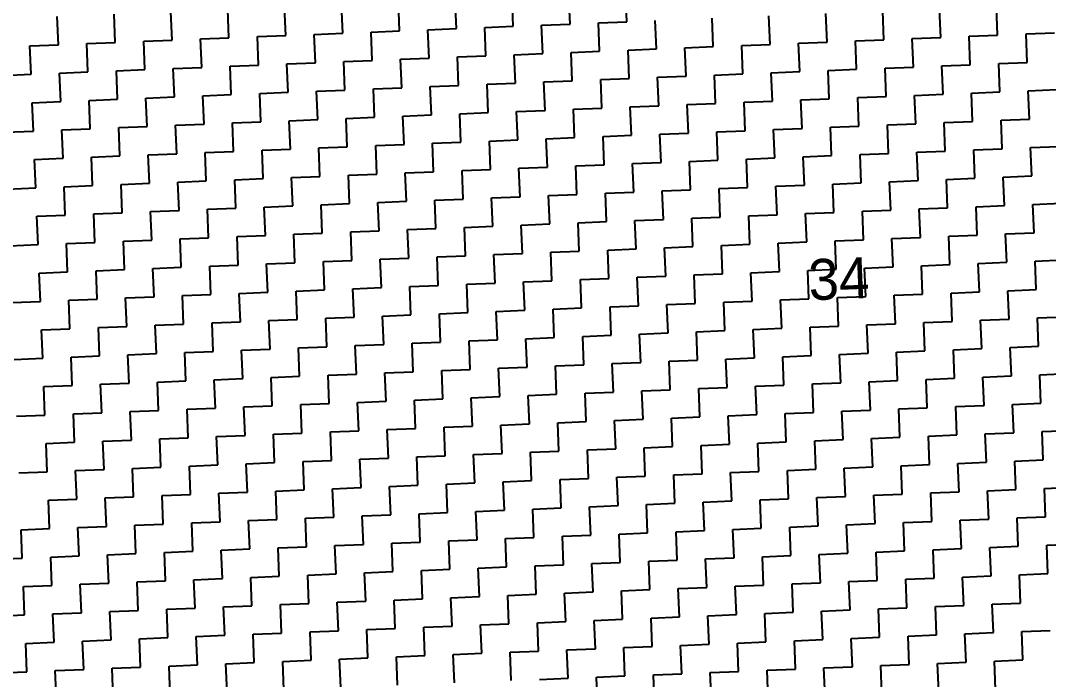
# Model space of a CAD drawing. Header units: metres. Extents: x 281802 to 284768, y 2076477 to 2081449.
# Drawn here: x 282062.6 to 282218.1, y 2076877.3 to 2076977 of the extents above; entities that cross this region are included whole.
import ezdxf
from ezdxf.enums import TextEntityAlignment as Align

# ---------------------------------------------------------------- set-up
doc = ezdxf.new("R2010")
doc.units = ezdxf.units.M
doc.layers.add('POLY_HATCH', color=12, linetype='Continuous')
doc.layers.add('TEXT_PARCEL', color=7, linetype='Continuous')
doc.styles.add('TEXT_MAP', font='')
doc.styles.get('TEXT_MAP').set_extended_font_data('Kruti Dev 050')

msp = doc.modelspace()

# ---------------------------------------------------------------- linework, layer by layer
at = {"layer": 'POLY_HATCH', "linetype": 'Continuous'}
for p, q in [((282128.52, 2076975.77), (282128.35, 2076980.07)), ((282137.12, 2076976.12), (282136.94, 2076980.42)), ((282145.71, 2076976.47), (282145.54, 2076980.77)), ((282154.31, 2076976.82), (282154.14, 2076981.12)), ((282094.13, 2076974.38), (282093.96, 2076978.68)), ((282102.73, 2076974.73), (282102.55, 2076979.03)), ((282111.33, 2076975.08), (282111.15, 2076979.38)), ((282119.92, 2076975.43), (282119.75, 2076979.73)), ((282201.77, 2076974.44), (282201.6, 2076978.74)), ((282210.37, 2076974.79), (282210.19, 2076979.08)), ((282068.34, 2076973.34), (282068.17, 2076977.63)), ((282076.94, 2076973.68), (282076.76, 2076977.98)), ((282085.53, 2076974.03), (282085.36, 2076978.33)), ((282158.78, 2076972.7), (282158.61, 2076976.99)), ((282167.38, 2076973.04), (282167.21, 2076977.34)), ((282175.98, 2076973.39), (282175.8, 2076977.69)), ((282184.58, 2076973.74), (282184.4, 2076978.04)), ((282193.17, 2076974.09), (282193, 2076978.39)), ((282115.62, 2076975.25), (282119.92, 2076975.43)), ((282124.22, 2076975.6), (282128.52, 2076975.77)), ((282124.4, 2076971.3), (282124.22, 2076975.6)), ((282132.82, 2076975.95), (282137.12, 2076976.12)), ((282132.99, 2076971.65), (282132.82, 2076975.95)), ((282141.42, 2076976.3), (282145.71, 2076976.47)), ((282141.59, 2076972), (282141.42, 2076976.3)), ((282150.01, 2076976.65), (282154.31, 2076976.82)), ((282150.19, 2076972.35), (282150.01, 2076976.65)), ((282081.24, 2076973.86), (282085.53, 2076974.03)), ((282081.41, 2076969.56), (282081.24, 2076973.86)), ((282089.83, 2076974.21), (282094.13, 2076974.38)), ((282090.01, 2076969.91), (282089.83, 2076974.21)), ((282098.43, 2076974.56), (282102.73, 2076974.73)), ((282098.6, 2076970.26), (282098.43, 2076974.56)), ((282107.03, 2076974.9), (282111.33, 2076975.08)), ((282107.2, 2076970.61), (282107.03, 2076974.9)), ((282115.8, 2076970.95), (282115.62, 2076975.25)), ((282180.28, 2076973.57), (282184.58, 2076973.74)), ((282188.88, 2076973.91), (282193.17, 2076974.09)), ((282189.05, 2076969.62), (282188.88, 2076973.91)), ((282197.47, 2076974.26), (282201.77, 2076974.44)), ((282197.65, 2076969.96), (282197.47, 2076974.26)), ((282206.07, 2076974.61), (282210.37, 2076974.79)), ((282206.24, 2076970.31), (282206.07, 2076974.61)), ((282214.67, 2076974.96), (282218.97, 2076975.13)), ((282214.84, 2076970.66), (282214.67, 2076974.96)), ((282064.04, 2076973.16), (282068.34, 2076973.34)), ((282064.22, 2076968.86), (282064.04, 2076973.16)), ((282072.64, 2076973.51), (282076.94, 2076973.68)), ((282072.81, 2076969.21), (282072.64, 2076973.51)), ((282145.89, 2076972.17), (282150.19, 2076972.35)), ((282154.49, 2076972.52), (282158.78, 2076972.7)), ((282154.66, 2076968.22), (282154.49, 2076972.52)), ((282163.08, 2076972.87), (282167.38, 2076973.04)), ((282163.26, 2076968.57), (282163.08, 2076972.87)), ((282171.68, 2076973.22), (282175.98, 2076973.39)), ((282171.85, 2076968.92), (282171.68, 2076973.22)), ((282180.45, 2076969.27), (282180.28, 2076973.57)), ((282111.5, 2076970.78), (282115.8, 2076970.95)), ((282111.67, 2076966.48), (282111.5, 2076970.78)), ((282120.1, 2076971.13), (282124.4, 2076971.3)), ((282120.27, 2076966.83), (282120.1, 2076971.13)), ((282128.69, 2076971.48), (282132.99, 2076971.65)), ((282128.87, 2076967.18), (282128.69, 2076971.48)), ((282137.29, 2076971.82), (282141.59, 2076972)), ((282137.47, 2076967.53), (282137.29, 2076971.82)), ((282146.06, 2076967.87), (282145.89, 2076972.17)), ((282210.54, 2076970.49), (282214.84, 2076970.66)), ((282068.51, 2076969.04), (282072.81, 2076969.21)), ((282077.11, 2076969.39), (282081.41, 2076969.56)), ((282077.29, 2076965.09), (282077.11, 2076969.39)), ((282085.71, 2076969.73), (282090.01, 2076969.91)), ((282085.88, 2076965.44), (282085.71, 2076969.73)), ((282094.31, 2076970.08), (282098.6, 2076970.26)), ((282094.48, 2076965.78), (282094.31, 2076970.08)), ((282102.9, 2076970.43), (282107.2, 2076970.61)), ((282103.08, 2076966.13), (282102.9, 2076970.43)), ((282176.15, 2076969.09), (282180.45, 2076969.27)), ((282176.33, 2076964.79), (282176.15, 2076969.09)), ((282184.75, 2076969.44), (282189.05, 2076969.62)), ((282184.92, 2076965.14), (282184.75, 2076969.44)), ((282193.35, 2076969.79), (282197.65, 2076969.96)), ((282193.52, 2076965.49), (282193.35, 2076969.79)), ((282201.95, 2076970.14), (282206.24, 2076970.31)), ((282202.12, 2076965.84), (282201.95, 2076970.14)), ((282210.72, 2076966.19), (282210.54, 2076970.49)), ((282059.92, 2076968.69), (282064.22, 2076968.86)), ((282068.69, 2076964.74), (282068.51, 2076969.04)), ((282133.17, 2076967.35), (282137.47, 2076967.53)), ((282141.76, 2076967.7), (282146.06, 2076967.87)), ((282141.94, 2076963.4), (282141.76, 2076967.7)), ((282150.36, 2076968.05), (282154.66, 2076968.22)), ((282150.54, 2076963.75), (282150.36, 2076968.05)), ((282158.96, 2076968.4), (282163.26, 2076968.57)), ((282159.13, 2076964.1), (282158.96, 2076968.4)), ((282167.56, 2076968.75), (282171.85, 2076968.92)), ((282167.73, 2076964.45), (282167.56, 2076968.75)), ((282098.78, 2076965.96), (282103.08, 2076966.13)), ((282107.38, 2076966.31), (282111.67, 2076966.48)), ((282107.55, 2076962.01), (282107.38, 2076966.31)), ((282115.97, 2076966.66), (282120.27, 2076966.83)), ((282116.15, 2076962.36), (282115.97, 2076966.66)), ((282124.57, 2076967), (282128.87, 2076967.18)), ((282124.74, 2076962.7), (282124.57, 2076967)), ((282133.34, 2076963.05), (282133.17, 2076967.35)), ((282206.42, 2076966.01), (282210.72, 2076966.19)), ((282206.59, 2076961.72), (282206.42, 2076966.01)), ((282215.02, 2076966.36), (282219.31, 2076966.54)), ((282215.19, 2076962.06), (282215.02, 2076966.36)), ((282064.39, 2076964.56), (282068.69, 2076964.74)), ((282064.56, 2076960.27), (282064.39, 2076964.56)), ((282072.99, 2076964.91), (282077.29, 2076965.09)), ((282073.16, 2076960.61), (282072.99, 2076964.91)), ((282081.58, 2076965.26), (282085.88, 2076965.44)), ((282081.76, 2076960.96), (282081.58, 2076965.26)), ((282090.18, 2076965.61), (282094.48, 2076965.78)), ((282090.36, 2076961.31), (282090.18, 2076965.61)), ((282098.95, 2076961.66), (282098.78, 2076965.96)), ((282163.43, 2076964.27), (282167.73, 2076964.45)), ((282172.03, 2076964.62), (282176.33, 2076964.79)), ((282172.2, 2076960.32), (282172.03, 2076964.62)), ((282180.63, 2076964.97), (282184.92, 2076965.14)), ((282180.8, 2076960.67), (282180.63, 2076964.97)), ((282189.22, 2076965.32), (282193.52, 2076965.49)), ((282189.4, 2076961.02), (282189.22, 2076965.32)), ((282197.82, 2076965.67), (282202.12, 2076965.84)), ((282197.99, 2076961.37), (282197.82, 2076965.67)), ((282129.04, 2076962.88), (282133.34, 2076963.05)), ((282129.22, 2076958.58), (282129.04, 2076962.88)), ((282137.64, 2076963.23), (282141.94, 2076963.4)), ((282137.81, 2076958.93), (282137.64, 2076963.23)), ((282146.24, 2076963.58), (282150.54, 2076963.75)), ((282146.41, 2076959.28), (282146.24, 2076963.58)), ((282154.83, 2076963.92), (282159.13, 2076964.1)), ((282155.01, 2076959.63), (282154.83, 2076963.92)), ((282163.61, 2076959.97), (282163.43, 2076964.27)), ((282086.06, 2076961.14), (282090.36, 2076961.31)), ((282094.65, 2076961.49), (282098.95, 2076961.66)), ((282094.83, 2076957.19), (282094.65, 2076961.49)), ((282103.25, 2076961.83), (282107.55, 2076962.01)), ((282103.43, 2076957.54), (282103.25, 2076961.83)), ((282111.85, 2076962.18), (282116.15, 2076962.36)), ((282112.02, 2076957.88), (282111.85, 2076962.18)), ((282120.45, 2076962.53), (282124.74, 2076962.7)), ((282120.62, 2076958.23), (282120.45, 2076962.53)), ((282193.7, 2076961.19), (282197.99, 2076961.37)), ((282202.29, 2076961.54), (282206.59, 2076961.72)), ((282202.47, 2076957.24), (282202.29, 2076961.54)), ((282210.89, 2076961.89), (282215.19, 2076962.06)), ((282211.06, 2076957.59), (282210.89, 2076961.89)), ((282060.27, 2076960.09), (282064.56, 2076960.27)), ((282068.86, 2076960.44), (282073.16, 2076960.61)), ((282069.04, 2076956.14), (282068.86, 2076960.44)), ((282077.46, 2076960.79), (282081.76, 2076960.96)), ((282077.63, 2076956.49), (282077.46, 2076960.79)), ((282086.23, 2076956.84), (282086.06, 2076961.14)), ((282159.31, 2076959.8), (282163.61, 2076959.97)), ((282159.48, 2076955.5), (282159.31, 2076959.8)), ((282167.9, 2076960.15), (282172.2, 2076960.32)), ((282168.08, 2076955.85), (282167.9, 2076960.15)), ((282176.5, 2076960.5), (282180.8, 2076960.67)), ((282176.68, 2076956.2), (282176.5, 2076960.5)), ((282185.1, 2076960.84), (282189.4, 2076961.02)), ((282185.27, 2076956.55), (282185.1, 2076960.84)), ((282193.87, 2076956.89), (282193.7, 2076961.19)), ((282116.32, 2076958.06), (282120.62, 2076958.23)), ((282124.92, 2076958.41), (282129.22, 2076958.58)), ((282125.09, 2076954.11), (282124.92, 2076958.41)), ((282133.52, 2076958.75), (282137.81, 2076958.93)), ((282133.69, 2076954.46), (282133.52, 2076958.75)), ((282142.11, 2076959.1), (282146.41, 2076959.28)), ((282142.29, 2076954.8), (282142.11, 2076959.1)), ((282150.71, 2076959.45), (282155.01, 2076959.63)), ((282150.88, 2076955.15), (282150.71, 2076959.45)), ((282081.93, 2076956.66), (282086.23, 2076956.84)), ((282082.11, 2076952.37), (282081.93, 2076956.66)), ((282090.53, 2076957.01), (282094.83, 2076957.19)), ((282090.7, 2076952.71), (282090.53, 2076957.01)), ((282099.13, 2076957.36), (282103.43, 2076957.54)), ((282099.3, 2076953.06), (282099.13, 2076957.36)), ((282107.72, 2076957.71), (282112.02, 2076957.88)), ((282107.9, 2076953.41), (282107.72, 2076957.71)), ((282116.5, 2076953.76), (282116.32, 2076958.06)), ((282189.57, 2076956.72), (282193.87, 2076956.89)), ((282189.75, 2076952.42), (282189.57, 2076956.72)), ((282198.17, 2076957.07), (282202.47, 2076957.24)), ((282198.34, 2076952.77), (282198.17, 2076957.07)), ((282206.77, 2076957.42), (282211.06, 2076957.59)), ((282206.94, 2076953.12), (282206.77, 2076957.42)), ((282215.36, 2076957.77), (282219.66, 2076957.94)), ((282215.54, 2076953.47), (282215.36, 2076957.77)), ((282064.74, 2076955.97), (282069.04, 2076956.14)), ((282064.91, 2076951.67), (282064.74, 2076955.97)), ((282073.34, 2076956.32), (282077.63, 2076956.49)), ((282073.51, 2076952.02), (282073.34, 2076956.32)), ((282146.59, 2076954.98), (282150.88, 2076955.15)), ((282155.18, 2076955.33), (282159.48, 2076955.5)), ((282155.36, 2076951.03), (282155.18, 2076955.33)), ((282163.78, 2076955.68), (282168.08, 2076955.85)), ((282163.95, 2076951.38), (282163.78, 2076955.68)), ((282172.38, 2076956.02), (282176.68, 2076956.2)), ((282172.55, 2076951.72), (282172.38, 2076956.02)), ((282180.97, 2076956.37), (282185.27, 2076956.55)), ((282181.15, 2076952.07), (282180.97, 2076956.37)), ((282112.2, 2076953.59), (282116.5, 2076953.76)), ((282112.37, 2076949.29), (282112.2, 2076953.59)), ((282120.79, 2076953.93), (282125.09, 2076954.11)), ((282120.97, 2076949.63), (282120.79, 2076953.93)), ((282129.39, 2076954.28), (282133.69, 2076954.46)), ((282129.57, 2076949.98), (282129.39, 2076954.28)), ((282137.99, 2076954.63), (282142.29, 2076954.8)), ((282138.16, 2076950.33), (282137.99, 2076954.63)), ((282146.76, 2076950.68), (282146.59, 2076954.98)), ((282069.21, 2076951.84), (282073.51, 2076952.02)), ((282077.81, 2076952.19), (282082.11, 2076952.37)), ((282077.98, 2076947.89), (282077.81, 2076952.19)), ((282086.41, 2076952.54), (282090.7, 2076952.71)), ((282086.58, 2076948.24), (282086.41, 2076952.54)), ((282095, 2076952.89), (282099.3, 2076953.06)), ((282095.18, 2076948.59), (282095, 2076952.89)), ((282103.6, 2076953.24), (282107.9, 2076953.41)), ((282103.77, 2076948.94), (282103.6, 2076953.24)), ((282176.85, 2076951.9), (282181.15, 2076952.07)), ((282185.45, 2076952.25), (282189.75, 2076952.42)), ((282185.62, 2076947.95), (282185.45, 2076952.25)), ((282194.04, 2076952.6), (282198.34, 2076952.77)), ((282194.22, 2076948.3), (282194.04, 2076952.6)), ((282202.64, 2076952.94), (282206.94, 2076953.12)), ((282202.82, 2076948.65), (282202.64, 2076952.94)), ((282211.24, 2076953.29), (282215.54, 2076953.47)), ((282211.41, 2076948.99), (282211.24, 2076953.29)), ((282060.61, 2076951.49), (282064.91, 2076951.67)), ((282069.38, 2076947.54), (282069.21, 2076951.84)), ((282142.46, 2076950.51), (282146.76, 2076950.68)), ((282142.64, 2076946.21), (282142.46, 2076950.51)), ((282151.06, 2076950.85), (282155.36, 2076951.03)), ((282151.23, 2076946.56), (282151.06, 2076950.85)), ((282159.66, 2076951.2), (282163.95, 2076951.38)), ((282159.83, 2076946.9), (282159.66, 2076951.2)), ((282168.25, 2076951.55), (282172.55, 2076951.72)), ((282168.43, 2076947.25), (282168.25, 2076951.55)), ((282177.02, 2076947.6), (282176.85, 2076951.9)), ((282099.48, 2076948.76), (282103.77, 2076948.94)), ((282108.07, 2076949.11), (282112.37, 2076949.29)), ((282108.25, 2076944.81), (282108.07, 2076949.11)), ((282116.67, 2076949.46), (282120.97, 2076949.63)), ((282116.84, 2076945.16), (282116.67, 2076949.46)), ((282125.27, 2076949.81), (282129.57, 2076949.98)), ((282125.44, 2076945.51), (282125.27, 2076949.81)), ((282133.86, 2076950.16), (282138.16, 2076950.33)), ((282134.04, 2076945.86), (282133.86, 2076950.16)), ((282207.11, 2076948.82), (282211.41, 2076948.99)), ((282215.71, 2076949.17), (282220.01, 2076949.34)), ((282215.89, 2076944.87), (282215.71, 2076949.17)), ((282065.09, 2076947.37), (282069.38, 2076947.54)), ((282065.26, 2076943.07), (282065.09, 2076947.37)), ((282073.68, 2076947.72), (282077.98, 2076947.89)), ((282073.86, 2076943.42), (282073.68, 2076947.72)), ((282082.28, 2076948.07), (282086.58, 2076948.24)), ((282082.45, 2076943.77), (282082.28, 2076948.07)), ((282090.88, 2076948.42), (282095.18, 2076948.59)), ((282091.05, 2076944.12), (282090.88, 2076948.42)), ((282099.65, 2076944.47), (282099.48, 2076948.76)), ((282172.73, 2076947.43), (282177.02, 2076947.6)), ((282172.9, 2076943.13), (282172.73, 2076947.43)), ((282181.32, 2076947.77), (282185.62, 2076947.95)), ((282181.5, 2076943.48), (282181.32, 2076947.77)), ((282189.92, 2076948.12), (282194.22, 2076948.3)), ((282190.09, 2076943.82), (282189.92, 2076948.12)), ((282198.52, 2076948.47), (282202.82, 2076948.65)), ((282198.69, 2076944.17), (282198.52, 2076948.47)), ((282207.29, 2076944.52), (282207.11, 2076948.82)), ((282129.74, 2076945.68), (282134.04, 2076945.86)), ((282138.34, 2076946.03), (282142.64, 2076946.21)), ((282138.51, 2076941.73), (282138.34, 2076946.03)), ((282146.93, 2076946.38), (282151.23, 2076946.56)), ((282147.11, 2076942.08), (282146.93, 2076946.38)), ((282155.53, 2076946.73), (282159.83, 2076946.9)), ((282155.71, 2076942.43), (282155.53, 2076946.73)), ((282164.13, 2076947.08), (282168.43, 2076947.25)), ((282164.3, 2076942.78), (282164.13, 2076947.08)), ((282095.35, 2076944.29), (282099.65, 2076944.47)), ((282095.52, 2076939.99), (282095.35, 2076944.29)), ((282103.95, 2076944.64), (282108.25, 2076944.81)), ((282104.12, 2076940.34), (282103.95, 2076944.64)), ((282112.55, 2076944.99), (282116.84, 2076945.16)), ((282112.72, 2076940.69), (282112.55, 2076944.99)), ((282121.14, 2076945.34), (282125.44, 2076945.51)), ((282121.32, 2076941.04), (282121.14, 2076945.34)), ((282129.91, 2076941.39), (282129.74, 2076945.68)), ((282202.99, 2076944.35), (282207.29, 2076944.52)), ((282203.16, 2076940.05), (282202.99, 2076944.35)), ((282211.59, 2076944.7), (282215.89, 2076944.87)), ((282211.76, 2076940.4), (282211.59, 2076944.7)), ((282060.96, 2076942.9), (282065.26, 2076943.07)), ((282069.56, 2076943.25), (282073.86, 2076943.42)), ((282069.73, 2076938.95), (282069.56, 2076943.25)), ((282078.16, 2076943.59), (282082.45, 2076943.77)), ((282078.33, 2076939.3), (282078.16, 2076943.59)), ((282086.75, 2076943.94), (282091.05, 2076944.12)), ((282086.93, 2076939.64), (282086.75, 2076943.94)), ((282160, 2076942.61), (282164.3, 2076942.78)), ((282168.6, 2076942.95), (282172.9, 2076943.13)), ((282168.78, 2076938.65), (282168.6, 2076942.95)), ((282177.2, 2076943.3), (282181.5, 2076943.48)), ((282177.37, 2076939), (282177.2, 2076943.3)), ((282185.8, 2076943.65), (282190.09, 2076943.82)), ((282185.97, 2076939.35), (282185.8, 2076943.65)), ((282194.39, 2076944), (282198.69, 2076944.17)), ((282194.57, 2076939.7), (282194.39, 2076944)), ((282125.62, 2076941.21), (282129.91, 2076941.39)), ((282125.79, 2076936.91), (282125.62, 2076941.21)), ((282134.21, 2076941.56), (282138.51, 2076941.73)), ((282134.39, 2076937.26), (282134.21, 2076941.56)), ((282142.81, 2076941.91), (282147.11, 2076942.08)), ((282142.98, 2076937.61), (282142.81, 2076941.91)), ((282151.41, 2076942.26), (282155.71, 2076942.43)), ((282151.58, 2076937.96), (282151.41, 2076942.26)), ((282160.18, 2076938.31), (282160, 2076942.61)), ((282082.63, 2076939.47), (282086.93, 2076939.64)), ((282091.23, 2076939.82), (282095.52, 2076939.99)), ((282091.4, 2076935.52), (282091.23, 2076939.82)), ((282099.82, 2076940.17), (282104.12, 2076940.34)), ((282100, 2076935.87), (282099.82, 2076940.17)), ((282108.42, 2076940.52), (282112.72, 2076940.69)), ((282108.59, 2076936.22), (282108.42, 2076940.52)), ((282117.02, 2076940.86), (282121.32, 2076941.04)), ((282117.19, 2076936.56), (282117.02, 2076940.86)), ((282190.27, 2076939.53), (282194.57, 2076939.7)), ((282198.87, 2076939.87), (282203.16, 2076940.05)), ((282199.04, 2076935.58), (282198.87, 2076939.87)), ((282207.46, 2076940.22), (282211.76, 2076940.4)), ((282207.64, 2076935.92), (282207.46, 2076940.22)), ((282216.06, 2076940.57), (282220.36, 2076940.75)), ((282216.23, 2076936.27), (282216.06, 2076940.57)), ((282065.43, 2076938.77), (282069.73, 2076938.95)), ((282065.61, 2076934.47), (282065.43, 2076938.77)), ((282074.03, 2076939.12), (282078.33, 2076939.3)), ((282074.21, 2076934.82), (282074.03, 2076939.12)), ((282082.8, 2076935.17), (282082.63, 2076939.47)), ((282155.88, 2076938.13), (282160.18, 2076938.31)), ((282156.05, 2076933.83), (282155.88, 2076938.13)), ((282164.48, 2076938.48), (282168.78, 2076938.65)), ((282164.65, 2076934.18), (282164.48, 2076938.48)), ((282173.07, 2076938.83), (282177.37, 2076939)), ((282173.25, 2076934.53), (282173.07, 2076938.83)), ((282181.67, 2076939.18), (282185.97, 2076939.35)), ((282181.85, 2076934.88), (282181.67, 2076939.18)), ((282190.44, 2076935.23), (282190.27, 2076939.53)), ((282112.89, 2076936.39), (282117.19, 2076936.56)), ((282121.49, 2076936.74), (282125.79, 2076936.91)), ((282121.66, 2076932.44), (282121.49, 2076936.74)), ((282130.09, 2076937.09), (282134.39, 2076937.26)), ((282130.26, 2076932.79), (282130.09, 2076937.09)), ((282138.69, 2076937.44), (282142.98, 2076937.61)), ((282138.86, 2076933.14), (282138.69, 2076937.44)), ((282147.28, 2076937.78), (282151.58, 2076937.96)), ((282147.46, 2076933.49), (282147.28, 2076937.78)), ((282078.5, 2076935), (282082.8, 2076935.17)), ((282078.68, 2076930.7), (282078.5, 2076935)), ((282087.1, 2076935.35), (282091.4, 2076935.52)), ((282087.28, 2076931.05), (282087.1, 2076935.35)), ((282095.7, 2076935.69), (282100, 2076935.87)), ((282095.87, 2076931.4), (282095.7, 2076935.69)), ((282104.3, 2076936.04), (282108.59, 2076936.22)), ((282104.47, 2076931.74), (282104.3, 2076936.04)), ((282113.07, 2076932.09), (282112.89, 2076936.39)), ((282177.55, 2076934.7), (282181.85, 2076934.88)), ((282186.14, 2076935.05), (282190.44, 2076935.23)), ((282186.32, 2076930.75), (282186.14, 2076935.05)), ((282194.74, 2076935.4), (282199.04, 2076935.58)), ((282194.92, 2076931.1), (282194.74, 2076935.4)), ((282203.34, 2076935.75), (282207.64, 2076935.92)), ((282203.51, 2076931.45), (282203.34, 2076935.75)), ((282211.94, 2076936.1), (282216.23, 2076936.27)), ((282212.11, 2076931.8), (282211.94, 2076936.1)), ((282061.31, 2076934.3), (282065.61, 2076934.47)), ((282069.91, 2076934.65), (282074.21, 2076934.82)), ((282070.08, 2076930.35), (282069.91, 2076934.65)), ((282143.16, 2076933.31), (282147.46, 2076933.49)), ((282151.76, 2076933.66), (282156.05, 2076933.83)), ((282151.93, 2076929.36), (282151.76, 2076933.66)), ((282160.35, 2076934.01), (282164.65, 2076934.18)), ((282160.53, 2076929.71), (282160.35, 2076934.01)), ((282168.95, 2076934.36), (282173.25, 2076934.53)), ((282169.12, 2076930.06), (282168.95, 2076934.36)), ((282177.72, 2076930.41), (282177.55, 2076934.7)), ((282108.77, 2076931.92), (282113.07, 2076932.09)), ((282108.94, 2076927.62), (282108.77, 2076931.92)), ((282117.37, 2076932.27), (282121.66, 2076932.44)), ((282117.54, 2076927.97), (282117.37, 2076932.27)), ((282125.96, 2076932.61), (282130.26, 2076932.79)), ((282126.14, 2076928.32), (282125.96, 2076932.61)), ((282134.56, 2076932.96), (282138.86, 2076933.14)), ((282134.73, 2076928.66), (282134.56, 2076932.96)), ((282143.33, 2076929.01), (282143.16, 2076933.31)), ((282207.81, 2076931.63), (282212.11, 2076931.8)), ((282216.41, 2076931.97), (282220.71, 2076932.15)), ((282216.58, 2076927.68), (282216.41, 2076931.97)), ((282065.78, 2076930.18), (282070.08, 2076930.35)), ((282074.38, 2076930.52), (282078.68, 2076930.7)), ((282074.55, 2076926.23), (282074.38, 2076930.52)), ((282082.98, 2076930.87), (282087.28, 2076931.05)), ((282083.15, 2076926.57), (282082.98, 2076930.87)), ((282091.57, 2076931.22), (282095.87, 2076931.4)), ((282091.75, 2076926.92), (282091.57, 2076931.22)), ((282100.17, 2076931.57), (282104.47, 2076931.74)), ((282100.35, 2076927.27), (282100.17, 2076931.57)), ((282173.42, 2076930.23), (282177.72, 2076930.41)), ((282173.6, 2076925.93), (282173.42, 2076930.23)), ((282182.02, 2076930.58), (282186.32, 2076930.75)), ((282182.19, 2076926.28), (282182.02, 2076930.58)), ((282190.62, 2076930.93), (282194.92, 2076931.1)), ((282190.79, 2076926.63), (282190.62, 2076930.93)), ((282199.21, 2076931.28), (282203.51, 2076931.45)), ((282199.39, 2076926.98), (282199.21, 2076931.28)), ((282207.99, 2076927.33), (282207.81, 2076931.63)), ((282065.96, 2076925.88), (282065.78, 2076930.18)), ((282130.44, 2076928.49), (282134.73, 2076928.66)), ((282139.03, 2076928.84), (282143.33, 2076929.01)), ((282139.21, 2076924.54), (282139.03, 2076928.84)), ((282147.63, 2076929.19), (282151.93, 2076929.36)), ((282147.8, 2076924.89), (282147.63, 2076929.19)), ((282156.23, 2076929.54), (282160.53, 2076929.71)), ((282156.4, 2076925.24), (282156.23, 2076929.54)), ((282164.83, 2076929.88), (282169.12, 2076930.06)), ((282165, 2076925.58), (282164.83, 2076929.88)), ((282096.05, 2076927.1), (282100.35, 2076927.27)), ((282104.64, 2076927.45), (282108.94, 2076927.62)), ((282104.82, 2076923.15), (282104.64, 2076927.45)), ((282113.24, 2076927.79), (282117.54, 2076927.97)), ((282113.42, 2076923.49), (282113.24, 2076927.79)), ((282121.84, 2076928.14), (282126.14, 2076928.32)), ((282122.01, 2076923.84), (282121.84, 2076928.14)), ((282130.61, 2076924.19), (282130.44, 2076928.49)), ((282203.69, 2076927.15), (282207.99, 2076927.33)), ((282203.86, 2076922.85), (282203.69, 2076927.15)), ((282212.28, 2076927.5), (282216.58, 2076927.68)), ((282212.46, 2076923.2), (282212.28, 2076927.5)), ((282061.66, 2076925.7), (282065.96, 2076925.88)), ((282070.26, 2076926.05), (282074.55, 2076926.23)), ((282070.43, 2076921.75), (282070.26, 2076926.05)), ((282078.85, 2076926.4), (282083.15, 2076926.57)), ((282079.03, 2076922.1), (282078.85, 2076926.4)), ((282087.45, 2076926.75), (282091.75, 2076926.92)), ((282087.62, 2076922.45), (282087.45, 2076926.75)), ((282096.22, 2076922.8), (282096.05, 2076927.1)), ((282160.7, 2076925.41), (282165, 2076925.58)), ((282169.3, 2076925.76), (282173.6, 2076925.93)), ((282169.47, 2076921.46), (282169.3, 2076925.76)), ((282177.9, 2076926.11), (282182.19, 2076926.28)), ((282178.07, 2076921.81), (282177.9, 2076926.11)), ((282186.49, 2076926.46), (282190.79, 2076926.63)), ((282186.67, 2076922.16), (282186.49, 2076926.46)), ((282195.09, 2076926.8), (282199.39, 2076926.98)), ((282195.26, 2076922.51), (282195.09, 2076926.8)), ((282126.31, 2076924.02), (282130.61, 2076924.19)), ((282126.49, 2076919.72), (282126.31, 2076924.02)), ((282134.91, 2076924.37), (282139.21, 2076924.54)), ((282135.08, 2076920.07), (282134.91, 2076924.37)), ((282143.51, 2076924.71), (282147.8, 2076924.89)), ((282143.68, 2076920.42), (282143.51, 2076924.71)), ((282152.1, 2076925.06), (282156.4, 2076925.24)), ((282152.28, 2076920.76), (282152.1, 2076925.06)), ((282160.87, 2076921.11), (282160.7, 2076925.41)), ((282083.33, 2076922.28), (282087.62, 2076922.45)), ((282091.92, 2076922.62), (282096.22, 2076922.8)), ((282092.1, 2076918.33), (282091.92, 2076922.62)), ((282100.52, 2076922.97), (282104.82, 2076923.15)), ((282100.69, 2076918.67), (282100.52, 2076922.97)), ((282109.12, 2076923.32), (282113.42, 2076923.49)), ((282109.29, 2076919.02), (282109.12, 2076923.32)), ((282117.71, 2076923.67), (282122.01, 2076923.84)), ((282117.89, 2076919.37), (282117.71, 2076923.67)), ((282190.97, 2076922.33), (282195.26, 2076922.51)), ((282199.56, 2076922.68), (282203.86, 2076922.85)), ((282199.74, 2076918.38), (282199.56, 2076922.68)), ((282208.16, 2076923.03), (282212.46, 2076923.2)), ((282208.33, 2076918.73), (282208.16, 2076923.03)), ((282216.76, 2076923.38), (282221.06, 2076923.55)), ((282216.93, 2076919.08), (282216.76, 2076923.38)), ((282066.13, 2076921.58), (282070.43, 2076921.75)), ((282066.31, 2076917.28), (282066.13, 2076921.58)), ((282074.73, 2076921.93), (282079.03, 2076922.1)), ((282074.9, 2076917.63), (282074.73, 2076921.93)), ((282083.5, 2076917.98), (282083.33, 2076922.28)), ((282156.58, 2076920.94), (282160.87, 2076921.11)), ((282156.75, 2076916.64), (282156.58, 2076920.94)), ((282165.17, 2076921.29), (282169.47, 2076921.46)), ((282165.35, 2076916.99), (282165.17, 2076921.29)), ((282173.77, 2076921.63), (282178.07, 2076921.81)), ((282173.94, 2076917.34), (282173.77, 2076921.63)), ((282182.37, 2076921.98), (282186.67, 2076922.16)), ((282182.54, 2076917.68), (282182.37, 2076921.98)), ((282191.14, 2076918.03), (282190.97, 2076922.33)), ((282113.59, 2076919.2), (282117.89, 2076919.37)), ((282122.19, 2076919.54), (282126.49, 2076919.72)), ((282122.36, 2076915.25), (282122.19, 2076919.54)), ((282130.78, 2076919.89), (282135.08, 2076920.07)), ((282130.96, 2076915.59), (282130.78, 2076919.89)), ((282139.38, 2076920.24), (282143.68, 2076920.42)), ((282139.56, 2076915.94), (282139.38, 2076920.24)), ((282147.98, 2076920.59), (282152.28, 2076920.76)), ((282148.15, 2076916.29), (282147.98, 2076920.59)), ((282079.2, 2076917.8), (282083.5, 2076917.98)), ((282079.38, 2076913.5), (282079.2, 2076917.8)), ((282087.8, 2076918.15), (282092.1, 2076918.33)), ((282087.97, 2076913.85), (282087.8, 2076918.15)), ((282096.4, 2076918.5), (282100.69, 2076918.67)), ((282096.57, 2076914.2), (282096.4, 2076918.5)), ((282104.99, 2076918.85), (282109.29, 2076919.02)), ((282105.17, 2076914.55), (282104.99, 2076918.85)), ((282113.76, 2076914.9), (282113.59, 2076919.2)), ((282186.84, 2076917.86), (282191.14, 2076918.03)), ((282187.01, 2076913.56), (282186.84, 2076917.86)), ((282195.44, 2076918.21), (282199.74, 2076918.38)), ((282195.61, 2076913.91), (282195.44, 2076918.21)), ((282204.04, 2076918.56), (282208.33, 2076918.73)), ((282204.21, 2076914.26), (282204.04, 2076918.56)), ((282212.63, 2076918.9), (282216.93, 2076919.08)), ((282212.81, 2076914.61), (282212.63, 2076918.9)), ((282062.01, 2076917.11), (282066.31, 2076917.28)), ((282070.6, 2076917.45), (282074.9, 2076917.63)), ((282070.78, 2076913.16), (282070.6, 2076917.45)), ((282143.85, 2076916.12), (282148.15, 2076916.29)), ((282152.45, 2076916.47), (282156.75, 2076916.64)), ((282152.63, 2076912.17), (282152.45, 2076916.47)), ((282161.05, 2076916.81), (282165.35, 2076916.99)), ((282161.22, 2076912.51), (282161.05, 2076916.81)), ((282169.65, 2076917.16), (282173.94, 2076917.34)), ((282169.82, 2076912.86), (282169.65, 2076917.16)), ((282178.24, 2076917.51), (282182.54, 2076917.68)), ((282178.42, 2076913.21), (282178.24, 2076917.51)), ((282109.47, 2076914.72), (282113.76, 2076914.9)), ((282109.64, 2076910.42), (282109.47, 2076914.72)), ((282118.06, 2076915.07), (282122.36, 2076915.25)), ((282118.24, 2076910.77), (282118.06, 2076915.07)), ((282126.66, 2076915.42), (282130.96, 2076915.59)), ((282126.83, 2076911.12), (282126.66, 2076915.42)), ((282135.26, 2076915.77), (282139.56, 2076915.94)), ((282135.43, 2076911.47), (282135.26, 2076915.77)), ((282144.03, 2076911.82), (282143.85, 2076916.12)), ((282217.11, 2076914.78), (282221.4, 2076914.95)), ((282217.28, 2076910.48), (282217.11, 2076914.78)), ((282066.48, 2076912.98), (282070.78, 2076913.16)), ((282075.08, 2076913.33), (282079.38, 2076913.5)), ((282075.25, 2076909.03), (282075.08, 2076913.33)), ((282083.67, 2076913.68), (282087.97, 2076913.85)), ((282083.85, 2076909.38), (282083.67, 2076913.68)), ((282092.27, 2076914.03), (282096.57, 2076914.2)), ((282092.45, 2076909.73), (282092.27, 2076914.03)), ((282100.87, 2076914.38), (282105.17, 2076914.55)), ((282101.04, 2076910.08), (282100.87, 2076914.38)), ((282174.12, 2076913.04), (282178.42, 2076913.21)), ((282182.72, 2076913.39), (282187.01, 2076913.56)), ((282182.89, 2076909.09), (282182.72, 2076913.39)), ((282191.31, 2076913.73), (282195.61, 2076913.91)), ((282191.49, 2076909.44), (282191.31, 2076913.73)), ((282199.91, 2076914.08), (282204.21, 2076914.26)), ((282200.08, 2076909.78), (282199.91, 2076914.08)), ((282208.51, 2076914.43), (282212.81, 2076914.61)), ((282208.68, 2076910.13), (282208.51, 2076914.43)), ((282066.65, 2076908.68), (282066.48, 2076912.98)), ((282139.73, 2076911.64), (282144.03, 2076911.82)), ((282139.9, 2076907.35), (282139.73, 2076911.64)), ((282148.33, 2076911.99), (282152.63, 2076912.17)), ((282148.5, 2076907.69), (282148.33, 2076911.99)), ((282156.92, 2076912.34), (282161.22, 2076912.51)), ((282157.1, 2076908.04), (282156.92, 2076912.34)), ((282165.52, 2076912.69), (282169.82, 2076912.86)), ((282165.7, 2076908.39), (282165.52, 2076912.69)), ((282174.29, 2076908.74), (282174.12, 2076913.04)), ((282096.74, 2076909.9), (282101.04, 2076910.08)), ((282105.34, 2076910.25), (282109.64, 2076910.42)), ((282105.52, 2076905.95), (282105.34, 2076910.25)), ((282113.94, 2076910.6), (282118.24, 2076910.77)), ((282114.11, 2076906.3), (282113.94, 2076910.6)), ((282122.54, 2076910.95), (282126.83, 2076911.12)), ((282122.71, 2076906.65), (282122.54, 2076910.95)), ((282131.13, 2076911.3), (282135.43, 2076911.47)), ((282131.31, 2076907), (282131.13, 2076911.3)), ((282204.38, 2076909.96), (282208.68, 2076910.13)), ((282212.98, 2076910.31), (282217.28, 2076910.48)), ((282213.15, 2076906.01), (282212.98, 2076910.31)), ((282062.36, 2076908.51), (282066.65, 2076908.68)), ((282070.95, 2076908.86), (282075.25, 2076909.03)), ((282071.13, 2076904.56), (282070.95, 2076908.86)), ((282079.55, 2076909.21), (282083.85, 2076909.38)), ((282079.72, 2076904.91), (282079.55, 2076909.21)), ((282088.15, 2076909.55), (282092.45, 2076909.73)), ((282088.32, 2076905.26), (282088.15, 2076909.55)), ((282096.92, 2076905.6), (282096.74, 2076909.9)), ((282169.99, 2076908.56), (282174.29, 2076908.74)), ((282170.17, 2076904.27), (282169.99, 2076908.56)), ((282178.59, 2076908.91), (282182.89, 2076909.09)), ((282178.77, 2076904.61), (282178.59, 2076908.91)), ((282187.19, 2076909.26), (282191.49, 2076909.44)), ((282187.36, 2076904.96), (282187.19, 2076909.26)), ((282195.79, 2076909.61), (282200.08, 2076909.78)), ((282195.96, 2076905.31), (282195.79, 2076909.61)), ((282204.56, 2076905.66), (282204.38, 2076909.96)), ((282127.01, 2076906.82), (282131.31, 2076907)), ((282135.61, 2076907.17), (282139.9, 2076907.35)), ((282135.78, 2076902.87), (282135.61, 2076907.17)), ((282144.2, 2076907.52), (282148.5, 2076907.69)), ((282144.38, 2076903.22), (282144.2, 2076907.52)), ((282152.8, 2076907.87), (282157.1, 2076908.04)), ((282152.97, 2076903.57), (282152.8, 2076907.87)), ((282161.4, 2076908.22), (282165.7, 2076908.39)), ((282161.57, 2076903.92), (282161.4, 2076908.22)), ((282092.62, 2076905.43), (282096.92, 2076905.6)), ((282092.79, 2076901.13), (282092.62, 2076905.43)), ((282101.22, 2076905.78), (282105.52, 2076905.95)), ((282101.39, 2076901.48), (282101.22, 2076905.78)), ((282109.81, 2076906.13), (282114.11, 2076906.3)), ((282109.99, 2076901.83), (282109.81, 2076906.13)), ((282118.41, 2076906.47), (282122.71, 2076906.65)), ((282118.59, 2076902.18), (282118.41, 2076906.47)), ((282127.18, 2076902.52), (282127.01, 2076906.82)), ((282200.26, 2076905.49), (282204.56, 2076905.66)), ((282200.43, 2076901.19), (282200.26, 2076905.49)), ((282208.86, 2076905.83), (282213.15, 2076906.01)), ((282209.03, 2076901.54), (282208.86, 2076905.83)), ((282217.45, 2076906.18), (282221.75, 2076906.36)), ((282217.63, 2076901.88), (282217.45, 2076906.18)), ((282066.83, 2076904.38), (282071.13, 2076904.56)), ((282067, 2076900.09), (282066.83, 2076904.38)), ((282075.43, 2076904.73), (282079.72, 2076904.91)), ((282075.6, 2076900.43), (282075.43, 2076904.73)), ((282084.02, 2076905.08), (282088.32, 2076905.26)), ((282084.2, 2076900.78), (282084.02, 2076905.08)), ((282157.27, 2076903.74), (282161.57, 2076903.92)), ((282165.87, 2076904.09), (282170.17, 2076904.27)), ((282166.04, 2076899.79), (282165.87, 2076904.09)), ((282174.47, 2076904.44), (282178.77, 2076904.61)), ((282174.64, 2076900.14), (282174.47, 2076904.44)), ((282183.06, 2076904.79), (282187.36, 2076904.96)), ((282183.24, 2076900.49), (282183.06, 2076904.79)), ((282191.66, 2076905.14), (282195.96, 2076905.31)), ((282191.84, 2076900.84), (282191.66, 2076905.14)), ((282122.88, 2076902.35), (282127.18, 2076902.52)), ((282123.06, 2076898.05), (282122.88, 2076902.35)), ((282131.48, 2076902.7), (282135.78, 2076902.87)), ((282131.66, 2076898.4), (282131.48, 2076902.7)), ((282140.08, 2076903.05), (282144.38, 2076903.22)), ((282140.25, 2076898.75), (282140.08, 2076903.05)), ((282148.68, 2076903.4), (282152.97, 2076903.57)), ((282148.85, 2076899.1), (282148.68, 2076903.4)), ((282157.45, 2076899.44), (282157.27, 2076903.74)), ((282079.9, 2076900.61), (282084.2, 2076900.78)), ((282088.5, 2076900.96), (282092.79, 2076901.13)), ((282088.67, 2076896.66), (282088.5, 2076900.96)), ((282097.09, 2076901.31), (282101.39, 2076901.48)), ((282097.27, 2076897.01), (282097.09, 2076901.31)), ((282105.69, 2076901.65), (282109.99, 2076901.83)), ((282105.86, 2076897.35), (282105.69, 2076901.65)), ((282114.29, 2076902), (282118.59, 2076902.18)), ((282114.46, 2076897.7), (282114.29, 2076902)), ((282187.54, 2076900.66), (282191.84, 2076900.84)), ((282196.13, 2076901.01), (282200.43, 2076901.19)), ((282196.31, 2076896.71), (282196.13, 2076901.01)), ((282204.73, 2076901.36), (282209.03, 2076901.54)), ((282204.91, 2076897.06), (282204.73, 2076901.36)), ((282213.33, 2076901.71), (282217.63, 2076901.88)), ((282213.5, 2076897.41), (282213.33, 2076901.71)), ((282062.7, 2076899.91), (282067, 2076900.09)), ((282062.88, 2076895.61), (282062.7, 2076899.91)), ((282071.3, 2076900.26), (282075.6, 2076900.43)), ((282071.47, 2076895.96), (282071.3, 2076900.26)), ((282080.07, 2076896.31), (282079.9, 2076900.61)), ((282153.15, 2076899.27), (282157.45, 2076899.44)), ((282153.32, 2076894.97), (282153.15, 2076899.27)), ((282161.75, 2076899.62), (282166.04, 2076899.79)), ((282161.92, 2076895.32), (282161.75, 2076899.62)), ((282170.34, 2076899.97), (282174.64, 2076900.14)), ((282170.52, 2076895.67), (282170.34, 2076899.97)), ((282178.94, 2076900.32), (282183.24, 2076900.49)), ((282179.11, 2076896.02), (282178.94, 2076900.32)), ((282187.71, 2076896.37), (282187.54, 2076900.66)), ((282110.16, 2076897.53), (282114.46, 2076897.7)), ((282118.76, 2076897.88), (282123.06, 2076898.05)), ((282118.93, 2076893.58), (282118.76, 2076897.88)), ((282127.36, 2076898.23), (282131.66, 2076898.4)), ((282127.53, 2076893.93), (282127.36, 2076898.23)), ((282135.95, 2076898.57), (282140.25, 2076898.75)), ((282136.13, 2076894.28), (282135.95, 2076898.57)), ((282144.55, 2076898.92), (282148.85, 2076899.1)), ((282144.73, 2076894.62), (282144.55, 2076898.92)), ((282217.8, 2076897.58), (282222.1, 2076897.76)), ((282217.98, 2076893.29), (282217.8, 2076897.58)), ((282075.77, 2076896.14), (282080.07, 2076896.31)), ((282075.95, 2076891.84), (282075.77, 2076896.14)), ((282084.37, 2076896.48), (282088.67, 2076896.66)), ((282084.54, 2076892.19), (282084.37, 2076896.48)), ((282092.97, 2076896.83), (282097.27, 2076897.01)), ((282093.14, 2076892.53), (282092.97, 2076896.83)), ((282101.57, 2076897.18), (282105.86, 2076897.35)), ((282101.74, 2076892.88), (282101.57, 2076897.18)), ((282110.34, 2076893.23), (282110.16, 2076897.53)), ((282174.82, 2076895.84), (282179.11, 2076896.02)), ((282183.41, 2076896.19), (282187.71, 2076896.37)), ((282183.59, 2076891.89), (282183.41, 2076896.19)), ((282192.01, 2076896.54), (282196.31, 2076896.71)), ((282192.18, 2076892.24), (282192.01, 2076896.54)), ((282200.61, 2076896.89), (282204.91, 2076897.06)), ((282200.78, 2076892.59), (282200.61, 2076896.89)), ((282209.2, 2076897.24), (282213.5, 2076897.41)), ((282209.38, 2076892.94), (282209.2, 2076897.24)), ((282058.58, 2076895.44), (282062.88, 2076895.61)), ((282067.18, 2076895.79), (282071.47, 2076895.96)), ((282067.35, 2076891.49), (282067.18, 2076895.79)), ((282140.43, 2076894.45), (282144.73, 2076894.62)), ((282149.02, 2076894.8), (282153.32, 2076894.97)), ((282149.2, 2076890.5), (282149.02, 2076894.8)), ((282157.62, 2076895.15), (282161.92, 2076895.32)), ((282157.8, 2076890.85), (282157.62, 2076895.15)), ((282166.22, 2076895.49), (282170.52, 2076895.67)), ((282166.39, 2076891.2), (282166.22, 2076895.49)), ((282174.99, 2076891.54), (282174.82, 2076895.84)), ((282106.04, 2076893.06), (282110.34, 2076893.23)), ((282106.21, 2076888.76), (282106.04, 2076893.06)), ((282114.64, 2076893.4), (282118.93, 2076893.58)), ((282114.81, 2076889.11), (282114.64, 2076893.4)), ((282123.23, 2076893.75), (282127.53, 2076893.93)), ((282123.41, 2076889.45), (282123.23, 2076893.75)), ((282131.83, 2076894.1), (282136.13, 2076894.28)), ((282132, 2076889.8), (282131.83, 2076894.1)), ((282140.6, 2076890.15), (282140.43, 2076894.45)), ((282205.08, 2076892.76), (282209.38, 2076892.94)), ((282213.68, 2076893.11), (282217.98, 2076893.29)), ((282213.85, 2076888.81), (282213.68, 2076893.11)), ((282063.05, 2076891.31), (282067.35, 2076891.49)), ((282071.65, 2076891.66), (282075.95, 2076891.84)), ((282071.82, 2076887.36), (282071.65, 2076891.66)), ((282080.25, 2076892.01), (282084.54, 2076892.19)), ((282080.42, 2076887.71), (282080.25, 2076892.01)), ((282088.84, 2076892.36), (282093.14, 2076892.53)), ((282089.02, 2076888.06), (282088.84, 2076892.36)), ((282097.44, 2076892.71), (282101.74, 2076892.88)), ((282097.61, 2076888.41), (282097.44, 2076892.71)), ((282170.69, 2076891.37), (282174.99, 2076891.54)), ((282170.87, 2076887.07), (282170.69, 2076891.37)), ((282179.29, 2076891.72), (282183.59, 2076891.89)), ((282179.46, 2076887.42), (282179.29, 2076891.72)), ((282187.89, 2076892.07), (282192.18, 2076892.24)), ((282188.06, 2076887.77), (282187.89, 2076892.07)), ((282196.48, 2076892.42), (282200.78, 2076892.59)), ((282196.66, 2076888.12), (282196.48, 2076892.42)), ((282205.25, 2076888.47), (282205.08, 2076892.76)), ((282063.23, 2076887.02), (282063.05, 2076891.31)), ((282127.71, 2076889.63), (282132, 2076889.8)), ((282136.3, 2076889.98), (282140.6, 2076890.15)), ((282136.48, 2076885.68), (282136.3, 2076889.98)), ((282144.9, 2076890.33), (282149.2, 2076890.5)), ((282145.07, 2076886.03), (282144.9, 2076890.33)), ((282153.5, 2076890.67), (282157.8, 2076890.85)), ((282153.67, 2076886.37), (282153.5, 2076890.67)), ((282162.09, 2076891.02), (282166.39, 2076891.2)), ((282162.27, 2076886.72), (282162.09, 2076891.02)), ((282093.32, 2076888.23), (282097.61, 2076888.41)), ((282101.91, 2076888.58), (282106.21, 2076888.76)), ((282102.09, 2076884.28), (282101.91, 2076888.58)), ((282110.51, 2076888.93), (282114.81, 2076889.11)), ((282110.68, 2076884.63), (282110.51, 2076888.93)), ((282119.11, 2076889.28), (282123.41, 2076889.45)), ((282119.28, 2076884.98), (282119.11, 2076889.28)), ((282127.88, 2076885.33), (282127.71, 2076889.63)), ((282200.96, 2076888.29), (282205.25, 2076888.47)), ((282201.13, 2076883.99), (282200.96, 2076888.29)), ((282209.55, 2076888.64), (282213.85, 2076888.81)), ((282209.73, 2076884.34), (282209.55, 2076888.64)), ((282058.93, 2076886.84), (282063.23, 2076887.02)), ((282067.52, 2076887.19), (282071.82, 2076887.36)), ((282067.7, 2076882.89), (282067.52, 2076887.19)), ((282076.12, 2076887.54), (282080.42, 2076887.71)), ((282076.3, 2076883.24), (282076.12, 2076887.54)), ((282084.72, 2076887.89), (282089.02, 2076888.06)), ((282084.89, 2076883.59), (282084.72, 2076887.89)), ((282093.49, 2076883.94), (282093.32, 2076888.23)), ((282157.97, 2076886.55), (282162.27, 2076886.72)), ((282166.57, 2076886.9), (282170.87, 2076887.07)), ((282166.74, 2076882.6), (282166.57, 2076886.9)), ((282175.16, 2076887.25), (282179.46, 2076887.42)), ((282175.34, 2076882.95), (282175.16, 2076887.25)), ((282183.76, 2076887.59), (282188.06, 2076887.77)), ((282183.94, 2076883.3), (282183.76, 2076887.59)), ((282192.36, 2076887.94), (282196.66, 2076888.12)), ((282192.53, 2076883.64), (282192.36, 2076887.94)), ((282123.58, 2076885.16), (282127.88, 2076885.33)), ((282123.75, 2076880.86), (282123.58, 2076885.16)), ((282132.18, 2076885.5), (282136.48, 2076885.68)), ((282132.35, 2076881.21), (282132.18, 2076885.5)), ((282140.78, 2076885.85), (282145.07, 2076886.03)), ((282140.95, 2076881.55), (282140.78, 2076885.85)), ((282149.37, 2076886.2), (282153.67, 2076886.37)), ((282149.55, 2076881.9), (282149.37, 2076886.2)), ((282158.14, 2076882.25), (282157.97, 2076886.55)), ((282080.59, 2076883.41), (282084.89, 2076883.59)), ((282089.19, 2076883.76), (282093.49, 2076883.94)), ((282089.37, 2076879.46), (282089.19, 2076883.76)), ((282097.79, 2076884.11), (282102.09, 2076884.28)), ((282097.96, 2076879.81), (282097.79, 2076884.11)), ((282106.39, 2076884.46), (282110.68, 2076884.63)), ((282106.56, 2076880.16), (282106.39, 2076884.46)), ((282114.98, 2076884.81), (282119.28, 2076884.98)), ((282115.16, 2076880.51), (282114.98, 2076884.81)), ((282188.23, 2076883.47), (282192.53, 2076883.64)), ((282196.83, 2076883.82), (282201.13, 2076883.99)), ((282197.01, 2076879.52), (282196.83, 2076883.82)), ((282205.43, 2076884.17), (282209.73, 2076884.34)), ((282205.6, 2076879.87), (282205.43, 2076884.17)), ((282214.03, 2076884.51), (282218.32, 2076884.69)), ((282214.2, 2076880.22), (282214.03, 2076884.51)), ((282063.4, 2076882.72), (282067.7, 2076882.89)), ((282063.57, 2076878.42), (282063.4, 2076882.72)), ((282072, 2076883.07), (282076.3, 2076883.24)), ((282072.17, 2076878.77), (282072, 2076883.07)), ((282080.77, 2076879.12), (282080.59, 2076883.41)), ((282153.85, 2076882.08), (282158.14, 2076882.25)), ((282154.02, 2076877.78), (282153.85, 2076882.08)), ((282162.44, 2076882.42), (282166.74, 2076882.6)), ((282162.62, 2076878.13), (282162.44, 2076882.42)), ((282171.04, 2076882.77), (282175.34, 2076882.95)), ((282171.21, 2076878.47), (282171.04, 2076882.77)), ((282179.64, 2076883.12), (282183.94, 2076883.3)), ((282179.81, 2076878.82), (282179.64, 2076883.12)), ((282188.41, 2076879.17), (282188.23, 2076883.47)), ((282110.86, 2076880.33), (282115.16, 2076880.51)), ((282119.46, 2076880.68), (282123.75, 2076880.86)), ((282119.63, 2076876.38), (282119.46, 2076880.68)), ((282128.05, 2076881.03), (282132.35, 2076881.21)), ((282128.23, 2076876.73), (282128.05, 2076881.03)), ((282136.65, 2076881.38), (282140.95, 2076881.55)), ((282136.82, 2076877.08), (282136.65, 2076881.38)), ((282145.25, 2076881.73), (282149.55, 2076881.9)), ((282145.42, 2076877.43), (282145.25, 2076881.73)), ((282076.47, 2076878.94), (282080.77, 2076879.12)), ((282076.64, 2076874.64), (282076.47, 2076878.94)), ((282085.07, 2076879.29), (282089.37, 2076879.46)), ((282085.24, 2076874.99), (282085.07, 2076879.29)), ((282093.66, 2076879.64), (282097.96, 2076879.81)), ((282093.84, 2076875.34), (282093.66, 2076879.64)), ((282102.26, 2076879.99), (282106.56, 2076880.16)), ((282102.44, 2076875.69), (282102.26, 2076879.99)), ((282111.03, 2076876.04), (282110.86, 2076880.33)), ((282184.11, 2076879), (282188.41, 2076879.17)), ((282184.28, 2076874.7), (282184.11, 2076879)), ((282192.71, 2076879.35), (282197.01, 2076879.52)), ((282192.88, 2076875.05), (282192.71, 2076879.35)), ((282201.3, 2076879.69), (282205.6, 2076879.87)), ((282201.48, 2076875.4), (282201.3, 2076879.69)), ((282209.9, 2076880.04), (282214.2, 2076880.22)), ((282210.08, 2076875.74), (282209.9, 2076880.04)), ((282059.28, 2076878.24), (282063.57, 2076878.42)), ((282067.87, 2076878.59), (282072.17, 2076878.77)), ((282068.05, 2076874.29), (282067.87, 2076878.59)), ((282141.12, 2076877.26), (282145.42, 2076877.43)), ((282149.72, 2076877.6), (282154.02, 2076877.78)), ((282149.9, 2076873.3), (282149.72, 2076877.6)), ((282158.32, 2076877.95), (282162.62, 2076878.13)), ((282158.49, 2076873.65), (282158.32, 2076877.95)), ((282166.92, 2076878.3), (282171.21, 2076878.47)), ((282167.09, 2076874), (282166.92, 2076878.3)), ((282175.51, 2076878.65), (282179.81, 2076878.82)), ((282175.69, 2076874.35), (282175.51, 2076878.65))]:
    msp.add_line(p, q, dxfattribs=at)

# ---------------------------------------------------------------- texts
at = {"layer": 'TEXT_PARCEL', "style": 'TEXT_MAP'}
msp.add_text('34', height=6.195, rotation=2.3203, dxfattribs=at).set_placement((282186.36, 2076937.92), align=Align.MIDDLE)

doc.saveas('drawing.dxf')
